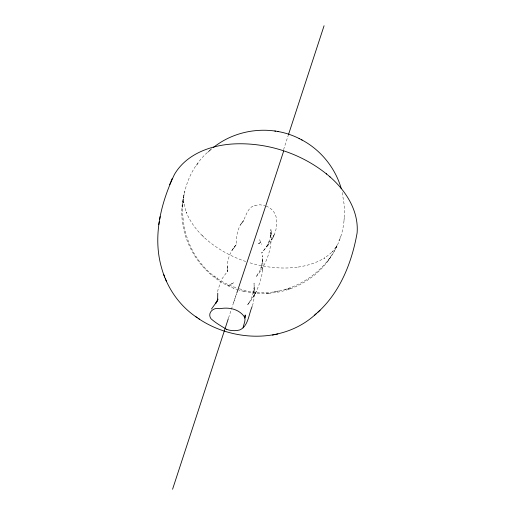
<?xml version="1.0" encoding="UTF-8"?>
<svg xmlns="http://www.w3.org/2000/svg" width="515" height="515" viewBox="0 0 515 515"><rect width="100%" height="100%" fill="white"/><g stroke="black" fill="none" stroke-linecap="round" stroke-linejoin="round"><path stroke-width="0.39" stroke-dasharray="2.58 1.93" d="M344.265 217.497L344.335 205.762L342.082 191.554M202.363 235.703C195.571 228.956 189.758 221.07 186.237 212.116L186.527 212.817L184.75 207.352L183.694 201.886L183.836 202.865L183.81 195.076C174.379 234.183 198.932 276.935 236.9 289.366M262.682 270.195L263.011 265.47L262.534 255.575L262.315 263.229L262.599 260.77L260.848 268.334L262.058 265.193L259.792 270.89L255.91 276.98C267.195 264.105 272.873 246.505 270.884 229.497L271.006 233.688L270.916 232.555L270.324 237.814L271.186 231.325L269.957 238.683L267.922 244.889L269.332 241.046L265.972 247.715L261.556 253.097L268.74 243.994M209.985 150.354L212.058 148.539C163.197 186.224 177.778 269.918 237.312 288.072M239.366 288.722C286.269 305.183 341.091 268.412 344.136 218.978M344.007 220.459L344.387 216.03M182.909 201.487L182.619 204.539M217.729 291.638L217.948 289.874L221.669 279.291L227.179 271.682L227.411 266.577L227.34 271.65C226.458 262 229.394 251.874 236.192 244.799C236.211 236.398 237.512 226.948 243.724 220.639L240.55 224.579C246.325 218.869 245.977 207.642 255.144 205.369M182.934 201.771L183.243 199.228M182.271 207.513L182.568 205.022M262.747 269.757C260.841 282.793 255.736 295.346 247.123 305.414L250.464 300.651M183.874 195.455L184.151 194.258M184.544 192.494L184.821 191.297M252.382 305.801C255.015 298.488 254.088 290.672 254.049 283.089L254.198 290.911L254.024 288.059L253.226 294.2L253.766 290.66L251.359 298.488L249.125 302.556M228.57 317.922L236.572 293.447M283.572 149.659L288.316 135.123M233.507 302.82L236.694 293.35M338.922 240.949L339.462 239.436M339.939 238.104L340.486 236.597M268.476 293.293C297.87 291.612 325.1 272.68 336.99 245.713L335.677 247.966L337.216 245.623L332.22 251.919L332.909 251.217L328.77 254.951L324.051 258.273L324.688 257.88C316.474 262.946 307.062 265.798 297.554 267.156L298.005 267.098C281.493 269.345 264.568 267.375 248.7 262.457M327.489 261.562L328.898 259.509M329.426 258.717L330.862 256.631M198.127 163.191L195.597 166.821M266.854 246.627C277.038 235.979 283.469 212.257 265.489 205.846M236.192 244.799L232.053 250.284L235.284 246.202M207.777 152.298L209.901 150.432M288.516 289.327L290.866 288.561M284.769 289.546L286.546 289.005M287.756 288.625L289.636 288.059M254.642 205.466L260.017 204.783L264.922 205.594M273.851 291.728L275.338 291.496M276.948 291.233L278.551 290.981M243.827 291.368L255.595 293.273L268.032 293.325M266.223 293.453L270.42 293.151M237.582 289.604L242.044 290.917M241.735 290.846L244.303 291.484M245.764 261.511C230.669 256.406 216.384 248.545 204.564 237.795M233.186 287.994L233.514 288.13M214.446 275.95L215.341 276.581M217.111 277.855L217.897 278.415M202.028 235.381L204.88 238.091M259.483 239.591L261.749 244.425M274.25 234.492L271.502 240.035L274.25 234.492M256.322 291.599L252.749 297.496L256.322 291.599M260.629 242.32L257.719 244.387L260.629 242.32M233.823 282.703L227.958 285.812L233.823 282.703"/><path stroke-width="0.77" d="M244.973 317.832L245.217 314.987L244.863 318.019M326.619 174.044C301.262 153.663 268.392 142.79 235.889 143.833C212.586 144.599 186.906 153.213 174.501 174.321C160.938 202.82 152.569 236.192 161.446 267.382C166.854 287.666 179.516 306.032 197.116 317.607M158.781 224.675L159.283 221.778M159.65 219.577L160.152 216.635M252.138 306.567C248.764 313.97 248.294 326.407 239.687 329.973C235.419 331.061 230.733 330.933 226.606 329.33M172.57 489.25L228.319 318.688M288.567 134.357L324.07 25.75M236.906 292.707L259.933 223.523A108.053 0.438 -71.7 0 0 264.33 210.165A103.637 0.418 -71.7 0 0 267.549 200.367L283.668 151.056M169.654 184.653L170.871 181.776M171.115 181.177L172.338 178.293M243.112 327.849C243.518 323.8 247.11 318.824 243.28 315.367C237.351 308.543 228.1 307.152 219.667 308.717C213.654 306.843 206.966 312.888 210.925 318.669C215.56 322.924 221.18 326.053 226.555 329.31M211.472 309.045L217.227 301.063L215.779 303.322L217.929 299.073L217.613 300.483L217.768 293.17M317.993 312.142C340.357 291.818 352.015 262.019 357.12 232.844C358.961 209.225 343.956 187.853 326.246 173.735M195.771 316.693C230.752 342.076 283.739 344.361 316.339 313.596M314.305 315.418L320.105 310.249M213.204 147.638C237.119 128.37 272.235 124.675 299.582 138.747M272.441 335.078L277.875 333.971M274.836 131.029L275.551 131.151M277.669 131.492L278.248 131.595M301.526 139.752C320.691 149.801 335.368 167.942 341.303 188.748M299.093 138.496L302.138 140.067M198.301 318.392L199.517 319.223M329.709 176.664L330.115 177.006M163.693 274.501L164.736 277.083M165.354 278.647L166.351 281.119"/></g></svg>
